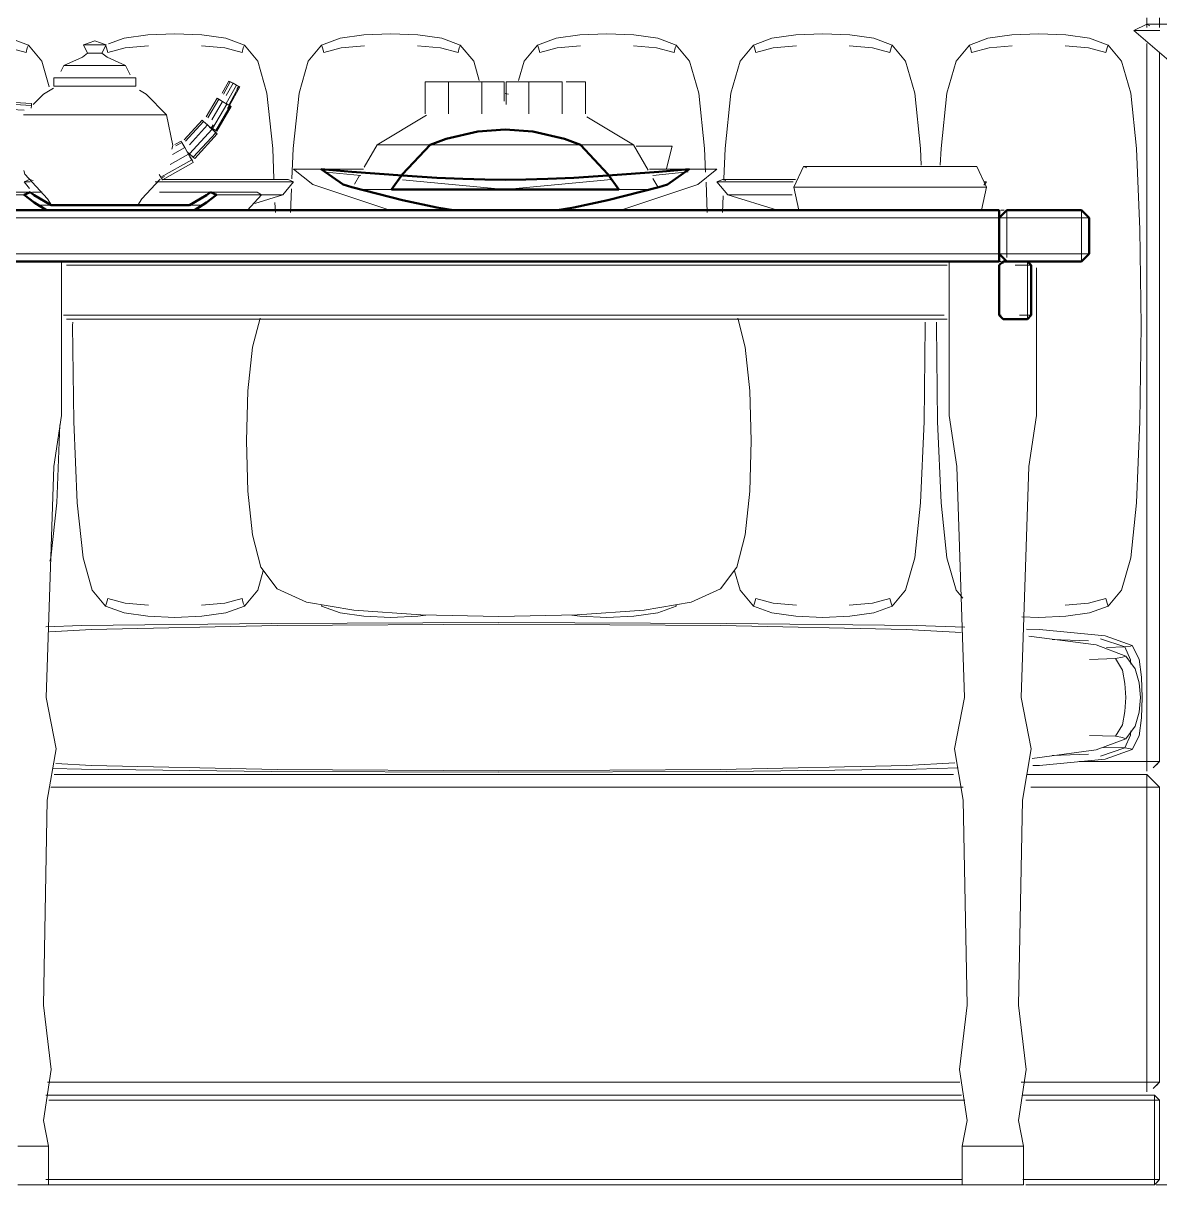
# Model space of a CAD drawing. Header units: metres. Extents: x 10 to 831, y 10 to 584.
# Drawn here: x 326.21 to 370.51, y 125 to 170.29 of the extents above; entities that cross this region are included whole.
import ezdxf

# ---------------------------------------------------------------- set-up
doc = ezdxf.new("R2010")
doc.units = ezdxf.units.M
doc.layers.add('CUT', color=7, linetype='Continuous', lineweight=50)
doc.layers.add('VIS', color=8, linetype='Continuous', lineweight=13)

msp = doc.modelspace()

# ---------------------------------------------------------------- linework, layer by layer
at = {"layer": 'CUT'}
for p, q in [((342.691, 165.779), (342.07, 165.55)), ((343.928, 166.065), (342.691, 165.779)), ((345, 166.15), (343.928, 166.065)), ((346.072, 166.065), (345, 166.15)), ((347.309, 165.779), (346.072, 166.065)), ((347.93, 165.55), (347.309, 165.779)), ((342.07, 165.55), (341, 164.4)), ((349, 164.4), (347.93, 165.55)), ((339.014, 164.498), (337.829, 164.6)), ((337.829, 164.6), (338.675, 164)), ((341, 164.349), (339.014, 164.498)), ((341, 164.4), (340.571, 163.8)), ((350.987, 164.498), (349, 164.349)), ((349.429, 163.8), (349, 164.4)), ((352.172, 164.6), (350.987, 164.498)), ((351.325, 164), (352.172, 164.6)), ((338.675, 164), (339.014, 163.9)), ((342.327, 164.267), (341, 164.349)), ((343.343, 164.22), (342.327, 164.267)), ((344.204, 164.195), (343.343, 164.22)), ((345, 164.188), (344.204, 164.195)), ((345.796, 164.195), (345, 164.188)), ((346.657, 164.22), (345.796, 164.195)), ((347.673, 164.267), (346.657, 164.22)), ((349, 164.349), (347.673, 164.267)), ((350.986, 163.9), (351.325, 164)), ((326.484, 163.7), (326.252, 163.6)), ((326.252, 163.6), (326.644, 163.297)), ((326.644, 163.585), (326.484, 163.7)), ((327.306, 163.2), (326.644, 163.585)), ((333.356, 163.585), (332.694, 163.2)), ((333.516, 163.7), (333.356, 163.585)), ((333.357, 163.297), (333.749, 163.6)), ((333.749, 163.6), (333.516, 163.7)), ((339.014, 163.9), (341, 163.386)), ((340.571, 163.8), (341, 163.8)), ((341, 163.8), (342.691, 163.8)), ((342.691, 163.8), (343.928, 163.8)), ((343.928, 163.8), (345, 163.8)), ((345, 163.8), (346.072, 163.8)), ((346.072, 163.8), (347.309, 163.8)), ((347.309, 163.8), (349, 163.8)), ((349, 163.386), (350.986, 163.9)), ((349, 163.8), (349.429, 163.8)), ((326.644, 163.297), (327.115, 163)), ((327.691, 163.2), (327.306, 163.2)), ((328.544, 163.2), (327.691, 163.2)), ((329.295, 163.2), (328.544, 163.2)), ((330, 163.2), (329.295, 163.2)), ((330.705, 163.2), (330, 163.2)), ((331.456, 163.2), (330.705, 163.2)), ((332.309, 163.2), (331.456, 163.2)), ((332.694, 163.2), (332.309, 163.2)), ((332.885, 163), (333.357, 163.297)), ((341, 163.386), (342.327, 163.103)), ((342.327, 163.103), (342.983, 163)), ((347.017, 163), (347.673, 163.103)), ((347.673, 163.103), (349, 163.386)), ((325.75, 163), (364.25, 163)), ((327.115, 163), (327.691, 163)), ((327.691, 163), (328.544, 163)), ((328.544, 163), (329.295, 163)), ((329.295, 163), (330, 163)), ((330, 163), (330.705, 163)), ((330.705, 163), (331.456, 163)), ((331.456, 163), (332.309, 163)), ((332.309, 163), (332.885, 163)), ((342.983, 163), (343.343, 163)), ((343.343, 163), (344.204, 163)), ((344.204, 163), (345, 163)), ((345, 163), (345.796, 163)), ((345.796, 163), (346.657, 163)), ((346.657, 163), (347.017, 163)), ((364.55, 163), (364.25, 162.7)), ((364.25, 163), (364.25, 161)), ((364.25, 162.7), (364.25, 161.3)), ((367.45, 163), (364.55, 163)), ((367.75, 162.7), (367.45, 163)), ((367.75, 161.3), (367.75, 162.7)), ((364.25, 161.3), (364.55, 161)), ((367.45, 161), (367.75, 161.3)), ((364.25, 161), (325.75, 161)), ((364.4, 161), (364.25, 160.85)), ((364.25, 160.85), (364.25, 158.9)), ((365.35, 161), (364.4, 161)), ((364.55, 161), (367.45, 161)), ((365.5, 160.85), (365.35, 161)), ((365.5, 158.9), (365.5, 160.85)), ((364.25, 158.9), (364.4, 158.75)), ((364.4, 158.75), (365.35, 158.75)), ((365.35, 158.75), (365.5, 158.9))]:
    msp.add_line(p, q, dxfattribs=at)
at = {"layer": 'VIS'}
for p, q in [((370, 170.5), (370, 170.125)), ((370.5, 170.5), (370.5, 170.125)), ((370.5, 170.25), (370.5, 170.5)), ((330.143, 169.702), (331.075, 169.834)), ((332.125, 169.879), (331.075, 169.834)), ((333.175, 169.834), (332.125, 169.879)), ((334.107, 169.702), (333.175, 169.834)), ((338.56, 169.702), (339.492, 169.834)), ((340.542, 169.879), (339.492, 169.834)), ((341.591, 169.834), (340.542, 169.879)), ((342.524, 169.702), (341.591, 169.834)), ((346.976, 169.702), (347.909, 169.834)), ((348.958, 169.879), (347.909, 169.834)), ((350.008, 169.834), (348.958, 169.879)), ((350.94, 169.702), (350.008, 169.834)), ((355.393, 169.702), (356.325, 169.834)), ((357.375, 169.879), (356.325, 169.834)), ((358.425, 169.834), (357.375, 169.879)), ((359.357, 169.702), (358.425, 169.834)), ((363.81, 169.702), (364.742, 169.834)), ((365.792, 169.879), (364.742, 169.834)), ((366.841, 169.834), (365.792, 169.879)), ((367.774, 169.702), (366.841, 169.834)), ((369.5, 170), (370, 170.25)), ((373, 167), (369.5, 170)), ((369.5, 170), (369.515, 170)), ((369.615, 170), (369.5, 170)), ((369.957, 170), (369.615, 170)), ((370.511, 170), (369.957, 170)), ((370, 170.25), (370.013, 170.25)), ((370.106, 170.25), (370, 170.25)), ((370, 170.25), (370.115, 170.192)), ((370.419, 170.25), (370.106, 170.25)), ((370.927, 170.25), (370.419, 170.25)), ((325.69, 169.702), (326.413, 169.435)), ((326.372, 169.326), (326.403, 169.407)), ((326.403, 169.407), (326.413, 169.435)), ((326.413, 169.435), (326.408, 169.422)), ((326.935, 168.81), (326.413, 169.435)), ((328.56, 169.44), (329, 169.6)), ((328.72, 169.12), (328.56, 169.44)), ((328.56, 169.44), (328.571, 169.44)), ((328.582, 169.44), (328.56, 169.44)), ((328.644, 169.44), (328.582, 169.44)), ((328.741, 169.44), (328.644, 169.44)), ((328.864, 169.44), (328.741, 169.44)), ((329, 169.44), (328.864, 169.44)), ((329, 169.6), (329.44, 169.44)), ((329.136, 169.44), (329, 169.44)), ((329.259, 169.44), (329.136, 169.44)), ((329.356, 169.44), (329.259, 169.44)), ((329.44, 169.44), (329.28, 169.12)), ((329.419, 169.44), (329.356, 169.44)), ((329.44, 169.44), (329.419, 169.44)), ((329.461, 169.326), (329.431, 169.407)), ((330.143, 169.702), (329.541, 169.48)), ((330.187, 169.326), (331.093, 169.407)), ((334.064, 169.326), (333.157, 169.407)), ((334.107, 169.702), (334.83, 169.435)), ((334.789, 169.326), (334.819, 169.407)), ((334.819, 169.407), (334.83, 169.435)), ((334.83, 169.435), (334.825, 169.422)), ((335.351, 168.81), (334.83, 169.435)), ((337.316, 168.81), (337.837, 169.435)), ((338.56, 169.702), (337.837, 169.435)), ((337.837, 169.435), (337.847, 169.407)), ((337.878, 169.326), (337.847, 169.407)), ((338.603, 169.326), (339.51, 169.407)), ((342.48, 169.326), (341.574, 169.407)), ((342.524, 169.702), (343.246, 169.435)), ((343.206, 169.326), (343.236, 169.407)), ((343.236, 169.407), (343.246, 169.435)), ((343.246, 169.435), (343.241, 169.422)), ((343.768, 168.81), (343.246, 169.435)), ((345.732, 168.81), (346.254, 169.435)), ((346.976, 169.702), (346.254, 169.435)), ((346.254, 169.435), (346.264, 169.407)), ((346.295, 169.326), (346.264, 169.407)), ((347.02, 169.326), (347.926, 169.407)), ((350.897, 169.326), (349.99, 169.407)), ((350.94, 169.702), (351.663, 169.435)), ((351.622, 169.326), (351.653, 169.407)), ((351.653, 169.407), (351.663, 169.435)), ((351.663, 169.435), (351.658, 169.422)), ((352.185, 168.81), (351.663, 169.435)), ((354.149, 168.81), (354.671, 169.435)), ((355.393, 169.702), (354.671, 169.435)), ((354.671, 169.435), (354.681, 169.407)), ((354.711, 169.326), (354.681, 169.407)), ((355.437, 169.326), (356.343, 169.407)), ((359.314, 169.326), (358.407, 169.407)), ((359.357, 169.702), (360.08, 169.435)), ((360.039, 169.326), (360.069, 169.407)), ((360.069, 169.407), (360.08, 169.435)), ((360.08, 169.435), (360.075, 169.422)), ((360.601, 168.81), (360.08, 169.435)), ((362.566, 168.81), (363.087, 169.435)), ((363.81, 169.702), (363.087, 169.435)), ((363.087, 169.435), (363.097, 169.407)), ((363.128, 169.326), (363.097, 169.407)), ((363.853, 169.326), (364.76, 169.407)), ((367.73, 169.326), (366.824, 169.407)), ((367.774, 169.702), (368.496, 169.435)), ((368.456, 169.326), (368.486, 169.407)), ((368.486, 169.407), (368.496, 169.435)), ((368.496, 169.435), (368.491, 169.422)), ((369.018, 168.81), (368.496, 169.435)), ((370, 169.5), (370, 141.5)), ((325.647, 169.326), (326.326, 169.143)), ((326.372, 169.326), (326.326, 169.143)), ((327.8, 168.64), (328.52, 168.96)), ((328.52, 168.96), (328.72, 169.12)), ((328.72, 169.12), (328.727, 169.12)), ((328.734, 169.12), (328.72, 169.12)), ((328.774, 169.12), (328.734, 169.12)), ((328.836, 169.12), (328.774, 169.12)), ((328.914, 169.12), (328.836, 169.12)), ((329, 169.12), (328.914, 169.12)), ((329.087, 169.12), (329, 169.12)), ((329.165, 169.12), (329.087, 169.12)), ((329.227, 169.12), (329.165, 169.12)), ((329.266, 169.12), (329.227, 169.12)), ((329.28, 169.12), (329.266, 169.12)), ((329.28, 169.12), (329.48, 168.96)), ((329.461, 169.326), (329.508, 169.143)), ((329.48, 168.96), (330.2, 168.64)), ((330.187, 169.326), (329.508, 169.143)), ((334.064, 169.326), (334.742, 169.143)), ((334.789, 169.326), (334.742, 169.143)), ((337.878, 169.326), (337.925, 169.143)), ((338.603, 169.326), (337.925, 169.143)), ((342.48, 169.326), (343.159, 169.143)), ((343.206, 169.326), (343.159, 169.143)), ((346.295, 169.326), (346.341, 169.143)), ((347.02, 169.326), (346.341, 169.143)), ((350.897, 169.326), (351.576, 169.143)), ((351.622, 169.326), (351.576, 169.143)), ((354.711, 169.326), (354.758, 169.143)), ((355.437, 169.326), (354.758, 169.143)), ((359.314, 169.326), (359.992, 169.143)), ((360.039, 169.326), (359.992, 169.143)), ((363.128, 169.326), (363.175, 169.143)), ((363.853, 169.326), (363.175, 169.143)), ((367.73, 169.326), (368.409, 169.143)), ((368.456, 169.326), (368.409, 169.143)), ((370.5, 141.5), (370.5, 169.125)), ((370.5, 169), (370.5, 141.5)), ((327.219, 167.808), (326.935, 168.81)), ((327.68, 168.4), (327.8, 168.64)), ((327.8, 168.64), (327.829, 168.64)), ((327.859, 168.64), (327.8, 168.64)), ((328.029, 168.64), (327.859, 168.64)), ((328.295, 168.64), (328.029, 168.64)), ((328.629, 168.64), (328.295, 168.64)), ((329, 168.64), (328.629, 168.64)), ((329.371, 168.64), (329, 168.64)), ((329.705, 168.64), (329.371, 168.64)), ((329.971, 168.64), (329.705, 168.64)), ((330.141, 168.64), (329.971, 168.64)), ((330.2, 168.64), (330.141, 168.64)), ((330.2, 168.64), (330.38, 168.28)), ((335.707, 167.557), (335.351, 168.81)), ((336.96, 167.557), (337.316, 168.81)), ((343.981, 168.058), (343.768, 168.81)), ((345.519, 168.058), (345.732, 168.81)), ((352.54, 167.557), (352.185, 168.81)), ((353.793, 167.557), (354.149, 168.81)), ((360.957, 167.557), (360.601, 168.81)), ((362.21, 167.557), (362.566, 168.81)), ((369.374, 167.557), (369.018, 168.81)), ((327.4, 167.84), (327.4, 168.16)), ((327.4, 168.16), (327.42, 168.16)), ((327.44, 168.16), (327.4, 168.16)), ((327.559, 168.16), (327.44, 168.16)), ((327.749, 168.16), (327.559, 168.16)), ((328.002, 168.16), (327.749, 168.16)), ((328.306, 168.16), (328.002, 168.16)), ((328.644, 168.16), (328.306, 168.16)), ((329, 168.16), (328.644, 168.16)), ((329.356, 168.16), (329, 168.16)), ((329.694, 168.16), (329.356, 168.16)), ((329.998, 168.16), (329.694, 168.16)), ((330.251, 168.16), (329.998, 168.16)), ((330.442, 168.16), (330.251, 168.16)), ((330.56, 168.16), (330.442, 168.16)), ((330.6, 168.16), (330.56, 168.16)), ((330.6, 168.16), (330.6, 167.84)), ((333.964, 167.556), (334.231, 168.036)), ((334.26, 168.02), (334.231, 168.036)), ((334.231, 168.036), (334.282, 168.008)), ((327, 167.52), (327.39, 167.76)), ((327.4, 167.84), (327.44, 167.84)), ((327.44, 167.84), (327.559, 167.84)), ((327.559, 167.84), (327.749, 167.84)), ((327.749, 167.84), (328.002, 167.84)), ((328.002, 167.84), (328.306, 167.84)), ((328.306, 167.84), (328.644, 167.84)), ((328.644, 167.84), (329, 167.84)), ((329, 167.84), (329.356, 167.84)), ((329.356, 167.84), (329.694, 167.84)), ((329.694, 167.84), (329.998, 167.84)), ((329.998, 167.84), (330.251, 167.84)), ((330.251, 167.84), (330.442, 167.84)), ((330.442, 167.84), (330.56, 167.84)), ((330.56, 167.84), (330.6, 167.84)), ((330.6, 167.84), (330.58, 167.84)), ((330.74, 167.68), (331, 167.52)), ((334.015, 167.528), (334.282, 168.008)), ((334.123, 167.154), (334.523, 167.874)), ((334.127, 167.466), (334.393, 167.946)), ((334.22, 167.1), (334.62, 167.82)), ((334.249, 167.084), (334.649, 167.804)), ((334.598, 167.832), (334.26, 168.02)), ((334.282, 168.008), (334.393, 167.946)), ((334.523, 167.874), (334.282, 168.008)), ((334.282, 168.008), (334.649, 167.804)), ((334.393, 167.946), (334.523, 167.874)), ((334.523, 167.874), (334.62, 167.82)), ((334.598, 167.832), (334.531, 167.712)), ((334.598, 167.832), (334.542, 167.863)), ((334.649, 167.804), (334.598, 167.832)), ((334.62, 167.82), (334.649, 167.804)), ((341.875, 168), (342.896, 168)), ((341.875, 166.75), (341.875, 168)), ((342.788, 168), (344.087, 168)), ((342.788, 166.75), (342.788, 168)), ((344.087, 168), (344.962, 168)), ((344.087, 166.75), (344.087, 168)), ((344.962, 168), (344.832, 168)), ((344.962, 168), (344.889, 168)), ((344.962, 168), (344.962, 167.625)), ((344.962, 167.25), (344.962, 168)), ((345.038, 168), (345.913, 168)), ((345.038, 168), (345.038, 167.125)), ((345.913, 168), (347.212, 168)), ((345.913, 166.75), (345.913, 168)), ((347.212, 168), (347.15, 168)), ((347.212, 166.75), (347.212, 168)), ((347.375, 168), (348.125, 168)), ((348.125, 168), (348, 168)), ((348.125, 168), (348.125, 168)), ((348.125, 166.75), (348.125, 168)), ((348.125, 166.75), (348.125, 168)), ((326.532, 167.078), (325.172, 167.157)), ((326.537, 167.16), (325.177, 167.239)), ((326.537, 167.16), (326.532, 167.078)), ((326.6, 167.12), (327, 167.52)), ((331, 167.52), (331.8, 166.72)), ((333.345, 166.641), (333.765, 167.361)), ((333.411, 166.602), (333.831, 167.322)), ((333.557, 166.517), (333.977, 167.237)), ((333.587, 166.178), (334.147, 167.137)), ((333.765, 167.361), (333.831, 167.322)), ((333.765, 167.361), (333.86, 167.305)), ((333.831, 167.322), (333.977, 167.237)), ((333.977, 167.237), (334.147, 167.137)), ((334.103, 167.163), (334.018, 167.213)), ((334.123, 167.154), (334.058, 167.19)), ((334.249, 167.078), (334.103, 167.163)), ((334.22, 167.1), (334.123, 167.154)), ((334.147, 167.137), (334.277, 167.062)), ((334.277, 167.062), (334.158, 167.131)), ((335.935, 165.41), (335.707, 167.557)), ((336.732, 165.41), (336.96, 167.557)), ((345, 167.55), (345.125, 167.525)), ((352.768, 165.41), (352.54, 167.557)), ((353.565, 165.41), (353.793, 167.557)), ((361.185, 165.41), (360.957, 167.557)), ((361.982, 165.41), (362.21, 167.557)), ((369.601, 165.41), (369.374, 167.557)), ((326.248, 166.896), (325.16, 166.96)), ((326.27, 166.72), (326.218, 166.72)), ((326.477, 166.72), (326.27, 166.72)), ((326.811, 166.72), (326.477, 166.72)), ((326.532, 167.078), (326.526, 166.978)), ((327.254, 166.72), (326.811, 166.72)), ((327.785, 166.72), (327.254, 166.72)), ((328.377, 166.72), (327.785, 166.72)), ((329, 166.72), (328.377, 166.72)), ((329.623, 166.72), (329, 166.72)), ((330.215, 166.72), (329.623, 166.72)), ((330.746, 166.72), (330.215, 166.72)), ((331.189, 166.72), (330.746, 166.72)), ((331.523, 166.72), (331.189, 166.72)), ((331.73, 166.72), (331.523, 166.72)), ((331.8, 166.72), (331.73, 166.72)), ((331.8, 166.72), (332.04, 165.52)), ((333.717, 166.102), (334.277, 167.062)), ((333.756, 166.079), (334.316, 167.04)), ((334.249, 167.078), (334.179, 166.958)), ((334.249, 167.084), (334.22, 167.1)), ((334.316, 167.04), (334.249, 167.078)), ((334.277, 167.062), (334.316, 167.04)), ((340, 165.55), (341.932, 166.709)), ((332.481, 165.743), (333.185, 166.511)), ((332.539, 165.69), (333.243, 166.458)), ((332.687, 165.553), (333.391, 166.322)), ((333.185, 166.511), (333.243, 166.458)), ((333.243, 166.458), (333.391, 166.322)), ((333.391, 166.322), (333.353, 166.356)), ((333.391, 166.322), (333.573, 166.154)), ((333.569, 166.159), (333.405, 166.309)), ((333.569, 166.159), (333.478, 166.242)), ((333.587, 166.178), (333.502, 166.227)), ((333.689, 166.118), (333.531, 166.21)), ((333.543, 166.203), (333.613, 166.323)), ((348.182, 166.641), (350, 165.55)), ((332.693, 165.195), (333.573, 166.154)), ((332.84, 165.06), (333.72, 166.02)), ((332.895, 165.01), (333.775, 165.97)), ((333.543, 166.203), (333.689, 166.118)), ((333.553, 166.197), (333.689, 166.118)), ((333.717, 166.023), (333.569, 166.159)), ((333.573, 166.154), (333.72, 166.02)), ((333.775, 165.97), (333.573, 166.154)), ((333.717, 166.102), (333.587, 166.178)), ((333.717, 166.023), (333.629, 165.927)), ((333.689, 166.118), (333.756, 166.079)), ((333.756, 166.079), (333.717, 166.102)), ((333.775, 165.97), (333.717, 166.023)), ((333.72, 166.02), (333.775, 165.97)), ((342.07, 165.55), (342.691, 165.779)), ((343.928, 166.065), (342.691, 165.779)), ((345, 166.15), (343.928, 166.065)), ((346.072, 166.065), (345, 166.15)), ((347.309, 165.779), (346.072, 166.065)), ((347.93, 165.55), (347.309, 165.779)), ((332.04, 165.52), (332, 165.38)), ((332.028, 165.172), (332.508, 165.444)), ((332.124, 165.56), (332.364, 165.696)), ((332.157, 165.502), (332.397, 165.638)), ((332.364, 165.696), (332.397, 165.638)), ((332.364, 165.696), (332.4, 165.633)), ((332.397, 165.638), (332.508, 165.444)), ((332.508, 165.444), (332.653, 165.186)), ((332.617, 165.25), (332.508, 165.444)), ((335.935, 165.41), (335.985, 164.223)), ((336.732, 165.41), (336.682, 164.223)), ((339.5, 164.675), (340, 165.55)), ((340, 165.55), (340.017, 165.55)), ((340.17, 165.55), (340, 165.55)), ((340.67, 165.55), (340.17, 165.55)), ((341.465, 165.55), (340.67, 165.55)), ((342.07, 165.55), (341, 164.4)), ((342.07, 165.55), (341.465, 165.55)), ((342.086, 165.55), (342.5, 165.55)), ((342.5, 165.55), (343.706, 165.55)), ((343.706, 165.55), (345, 165.55)), ((345, 165.55), (346.294, 165.55)), ((346.294, 165.55), (347.5, 165.55)), ((347.5, 165.55), (348.018, 165.55)), ((348.536, 165.55), (347.93, 165.55)), ((349, 164.4), (347.93, 165.55)), ((349.33, 165.55), (348.536, 165.55)), ((349.83, 165.55), (349.33, 165.55)), ((350, 165.55), (349.83, 165.55)), ((350, 165.55), (350.563, 164.565)), ((350.25, 165.5), (350.099, 165.5)), ((350.768, 165.5), (350.25, 165.5)), ((351.165, 165.5), (350.768, 165.5)), ((351.415, 165.5), (351.165, 165.5)), ((351.5, 165.5), (351.281, 164.625)), ((351.5, 165.5), (351.415, 165.5)), ((352.768, 165.41), (352.807, 164.487)), ((353.565, 165.41), (353.516, 164.223)), ((361.185, 165.41), (361.212, 164.75)), ((361.982, 165.41), (361.954, 164.75)), ((369.601, 165.41), (369.734, 162.245)), ((331.579, 164.285), (332.779, 164.965)), ((331.636, 164.184), (332.836, 164.864)), ((331.933, 164.778), (332.653, 165.186)), ((332.693, 165.195), (332.602, 165.278)), ((332.653, 165.186), (332.779, 164.965)), ((332.803, 164.922), (332.655, 165.183)), ((332.84, 165.06), (332.693, 165.195)), ((332.779, 164.965), (332.711, 165.084)), ((332.803, 164.922), (332.748, 165.019)), ((332.779, 164.965), (332.836, 164.864)), ((332.836, 164.864), (332.781, 164.96)), ((332.895, 165.01), (332.799, 165.097)), ((332.836, 164.864), (332.803, 164.922)), ((332.895, 165.01), (332.84, 165.06)), ((326.28, 164.4), (326.24, 164.54)), ((327.16, 163.44), (326.28, 164.4)), ((337.5, 164), (336.75, 164.6)), ((336.75, 164.6), (336.763, 164.6)), ((336.909, 164.6), (336.75, 164.6)), ((336.75, 164.6), (336.875, 164.588)), ((337.378, 164.6), (336.909, 164.6)), ((337.829, 164.6), (337.378, 164.6)), ((337.829, 164.6), (339.014, 164.498)), ((338.675, 164), (337.829, 164.6)), ((337.886, 164.6), (338.14, 164.6)), ((338, 164.479), (339.375, 164.346)), ((338.14, 164.6), (339.166, 164.6)), ((341, 164.349), (339.014, 164.498)), ((339.166, 164.6), (339.479, 164.6)), ((340.571, 163.8), (341, 164.4)), ((350.987, 164.498), (349, 164.349)), ((349.429, 163.8), (349, 164.4)), ((350.625, 164.6), (350.834, 164.6)), ((350.75, 164.358), (352.125, 164.491)), ((350.834, 164.6), (351.86, 164.6)), ((352.172, 164.6), (350.987, 164.498)), ((351.325, 164), (352.172, 164.6)), ((351.86, 164.6), (352.177, 164.6)), ((352.622, 164.6), (352.172, 164.6)), ((353.25, 164.6), (352.5, 164)), ((353.092, 164.6), (352.622, 164.6)), ((353.25, 164.6), (353.092, 164.6)), ((356.25, 163.9), (356.625, 164.7)), ((356.625, 164.7), (356.641, 164.7)), ((356.69, 164.7), (356.625, 164.7)), ((356.625, 164.7), (356.756, 164.65)), ((356.882, 164.7), (356.69, 164.7)), ((357.194, 164.7), (356.882, 164.7)), ((357.614, 164.7), (357.194, 164.7)), ((358.125, 164.7), (357.614, 164.7)), ((358.709, 164.7), (358.125, 164.7)), ((359.342, 164.7), (358.709, 164.7)), ((360, 164.7), (359.342, 164.7)), ((360.659, 164.7), (360, 164.7)), ((361.292, 164.7), (360.659, 164.7)), ((361.875, 164.7), (361.292, 164.7)), ((362.387, 164.7), (361.875, 164.7)), ((362.806, 164.7), (362.387, 164.7)), ((363.118, 164.7), (362.806, 164.7)), ((363.31, 164.7), (363.118, 164.7)), ((363.375, 164.7), (363.31, 164.7)), ((363.375, 164.7), (363.75, 163.9)), ((326.25, 164.1), (326.46, 164.2)), ((326.46, 163.85), (326.25, 164.1)), ((326.25, 164.1), (326.267, 164.1)), ((326.382, 164.1), (326.25, 164.1)), ((326.479, 164.1), (326.382, 164.1)), ((326.46, 164.2), (326.476, 164.2)), ((326.46, 164.2), (326.595, 164.162)), ((331.544, 164.208), (330.84, 163.44)), ((331.5, 164.1), (331.354, 164.1)), ((332.668, 164.1), (331.5, 164.1)), ((331.579, 164.285), (331.516, 164.395)), ((331.636, 164.184), (331.579, 164.285)), ((331.603, 164.242), (331.723, 164.31)), ((331.603, 164.242), (331.636, 164.184)), ((332.622, 164.2), (331.64, 164.2)), ((333.687, 164.2), (332.622, 164.2)), ((333.778, 164.1), (332.668, 164.1)), ((334.642, 164.2), (333.687, 164.2)), ((334.773, 164.1), (333.778, 164.1)), ((335.441, 164.2), (334.642, 164.2)), ((335.605, 164.1), (334.773, 164.1)), ((336.041, 164.2), (335.441, 164.2)), ((336.23, 164.1), (335.605, 164.1)), ((336.414, 164.2), (336.041, 164.2)), ((336.618, 164.1), (336.23, 164.1)), ((336.75, 164.1), (336.33, 163.6)), ((336.54, 164.2), (336.414, 164.2)), ((336.54, 164.2), (336.75, 164.1)), ((336.75, 164.1), (336.618, 164.1)), ((340.5, 163), (337.5, 164)), ((339.014, 163.9), (338.675, 164)), ((339.125, 164.019), (339.313, 164.347)), ((342.327, 164.267), (341, 164.349)), ((341, 164.188), (345, 163.8)), ((343.343, 164.22), (342.327, 164.267)), ((344.204, 164.195), (343.343, 164.22)), ((345, 164.188), (344.204, 164.195)), ((345, 163.8), (349.125, 164.2)), ((345.796, 164.195), (345, 164.188)), ((346.657, 164.22), (345.796, 164.195)), ((347.673, 164.267), (346.657, 164.22)), ((349, 164.349), (347.673, 164.267)), ((352.5, 164), (349.5, 163)), ((350.75, 164.238), (350.938, 163.91)), ((351.325, 164), (350.986, 163.9)), ((352.823, 164.091), (352.873, 162.904)), ((353.25, 164.1), (353.46, 164.2)), ((353.67, 163.6), (353.25, 164.1)), ((353.25, 164.1), (353.267, 164.1)), ((353.382, 164.1), (353.25, 164.1)), ((353.77, 164.1), (353.382, 164.1)), ((353.46, 164.2), (353.476, 164.2)), ((353.586, 164.2), (353.46, 164.2)), ((353.46, 164.2), (353.595, 164.162)), ((353.959, 164.2), (353.586, 164.2)), ((354.395, 164.1), (353.77, 164.1)), ((354.56, 164.2), (353.959, 164.2)), ((355.227, 164.1), (354.395, 164.1)), ((355.358, 164.2), (354.56, 164.2)), ((356.222, 164.1), (355.227, 164.1)), ((356.313, 164.2), (355.358, 164.2)), ((363.75, 164.1), (363.645, 163.975)), ((363.75, 164.1), (363.668, 164.1)), ((326.252, 163.6), (325.787, 163.6)), ((326.484, 163.7), (325.913, 163.7)), ((326.252, 163.6), (326.484, 163.7)), ((326.644, 163.297), (326.252, 163.6)), ((326.484, 163.7), (326.644, 163.585)), ((326.571, 163.7), (326.952, 163.7)), ((327.306, 163.2), (326.644, 163.585)), ((331.525, 163.7), (331.825, 163.7)), ((331.825, 163.7), (332.668, 163.7)), ((332.668, 163.7), (333.429, 163.7)), ((333.356, 163.585), (332.694, 163.2)), ((333.516, 163.7), (333.356, 163.585)), ((333.749, 163.6), (333.357, 163.297)), ((333.429, 163.7), (333.539, 163.7)), ((334.087, 163.7), (333.516, 163.7)), ((333.749, 163.6), (333.516, 163.7)), ((334.213, 163.6), (333.749, 163.6)), ((334.62, 163.7), (334.087, 163.7)), ((334.763, 163.6), (334.213, 163.6)), ((335.013, 163.7), (334.62, 163.7)), ((335.168, 163.6), (334.763, 163.6)), ((335.5, 163.6), (334.95, 163)), ((335.254, 163.7), (335.013, 163.7)), ((335.417, 163.6), (335.168, 163.6)), ((336.33, 163.6), (335.237, 163.262)), ((335.335, 163.7), (335.254, 163.7)), ((335.335, 163.7), (335.5, 163.6)), ((335.5, 163.6), (335.417, 163.6)), ((335.852, 163.6), (335.492, 163.6)), ((336.209, 163.6), (335.852, 163.6)), ((336.33, 163.6), (336.209, 163.6)), ((336.666, 163.827), (336.627, 162.904)), ((341, 163.386), (339.014, 163.9)), ((339.404, 163.8), (339.804, 163.8)), ((339.804, 163.8), (340.571, 163.8)), ((340.757, 163.8), (340.519, 163.8)), ((341, 163.8), (340.571, 163.8)), ((342, 163.8), (340.757, 163.8)), ((342.691, 163.8), (341, 163.8)), ((343.447, 163.8), (342, 163.8)), ((343.928, 163.8), (342.691, 163.8)), ((344.741, 163.8), (343.447, 163.8)), ((345, 163.8), (343.928, 163.8)), ((346.072, 163.8), (345, 163.8)), ((346.553, 163.8), (345.13, 163.8)), ((347.309, 163.8), (346.072, 163.8)), ((348, 163.8), (346.553, 163.8)), ((349, 163.8), (347.309, 163.8)), ((349.243, 163.8), (348, 163.8)), ((350.986, 163.9), (349, 163.386)), ((349.429, 163.8), (349, 163.8)), ((349.402, 163.8), (349.243, 163.8)), ((349.429, 163.8), (350.196, 163.8)), ((350.196, 163.8), (350.646, 163.8)), ((353.488, 163.564), (353.46, 162.904)), ((355.613, 163), (353.67, 163.6)), ((353.67, 163.6), (353.685, 163.6)), ((353.791, 163.6), (353.67, 163.6)), ((354.148, 163.6), (353.791, 163.6)), ((354.724, 163.6), (354.148, 163.6)), ((355.489, 163.6), (354.724, 163.6)), ((356.175, 163.6), (355.489, 163.6)), ((356.438, 163), (356.25, 163.9)), ((356.25, 163.9), (356.268, 163.9)), ((356.322, 163.9), (356.25, 163.9)), ((356.536, 163.9), (356.322, 163.9)), ((356.882, 163.9), (356.536, 163.9)), ((357.348, 163.9), (356.882, 163.9)), ((357.917, 163.9), (357.348, 163.9)), ((358.565, 163.9), (357.917, 163.9)), ((359.269, 163.9), (358.565, 163.9)), ((360, 163.9), (359.269, 163.9)), ((360.732, 163.9), (360, 163.9)), ((361.435, 163.9), (360.732, 163.9)), ((362.083, 163.9), (361.435, 163.9)), ((362.652, 163.9), (362.083, 163.9)), ((363.118, 163.9), (362.652, 163.9)), ((363.465, 163.9), (363.118, 163.9)), ((363.678, 163.9), (363.465, 163.9)), ((363.75, 163.9), (363.563, 163)), ((363.75, 163.9), (363.678, 163.9)), ((327.115, 163), (326.644, 163.297)), ((326.889, 163.2), (326.79, 163.2)), ((327.306, 163.2), (326.889, 163.2)), ((327.32, 163.2), (327.16, 163.44)), ((327.306, 163.2), (327.691, 163.2)), ((327.32, 163.2), (327.362, 163.2)), ((327.362, 163.2), (327.486, 163.2)), ((327.486, 163.2), (327.687, 163.2)), ((327.687, 163.2), (327.953, 163.2)), ((328.544, 163.2), (327.691, 163.2)), ((327.953, 163.2), (328.271, 163.2)), ((328.271, 163.2), (328.626, 163.2)), ((329.295, 163.2), (328.544, 163.2)), ((328.626, 163.2), (329, 163.2)), ((329, 163.2), (329.374, 163.2)), ((330, 163.2), (329.295, 163.2)), ((329.374, 163.2), (329.729, 163.2)), ((329.729, 163.2), (330.048, 163.2)), ((330.705, 163.2), (330, 163.2)), ((330.048, 163.2), (330.314, 163.2)), ((330.314, 163.2), (330.514, 163.2)), ((330.514, 163.2), (330.638, 163.2)), ((330.638, 163.2), (330.68, 163.2)), ((330.68, 163.2), (330.659, 163.2)), ((330.84, 163.44), (330.68, 163.2)), ((331.456, 163.2), (330.705, 163.2)), ((330.841, 163.2), (331.655, 163.2)), ((332.309, 163.2), (331.456, 163.2)), ((331.655, 163.2), (332.42, 163.2)), ((332.694, 163.2), (332.309, 163.2)), ((332.42, 163.2), (332.766, 163.2)), ((333.111, 163.2), (332.694, 163.2)), ((332.885, 163), (333.357, 163.297)), ((336.023, 163.299), (336.04, 162.904)), ((342.327, 163.103), (341, 163.386)), ((342.983, 163), (342.327, 163.103)), ((347.017, 163), (347.673, 163.103)), ((349, 163.386), (347.673, 163.103)), ((364.25, 163), (325.75, 163)), ((325.811, 162.7), (364.315, 162.7)), ((326.208, 163), (326.818, 163)), ((326.818, 163), (327.115, 163)), ((327.691, 163), (327.115, 163)), ((327.525, 163), (327.172, 163)), ((328.307, 163), (327.525, 163)), ((328.544, 163), (327.691, 163)), ((329.141, 163), (328.307, 163)), ((329.295, 163), (328.544, 163)), ((330, 163), (329.141, 163)), ((330, 163), (329.295, 163)), ((330.86, 163), (330, 163)), ((330.705, 163), (330, 163)), ((331.456, 163), (330.705, 163)), ((331.693, 163), (330.86, 163)), ((332.309, 163), (331.456, 163)), ((332.475, 163), (331.693, 163)), ((332.885, 163), (332.309, 163)), ((332.711, 163), (332.475, 163)), ((332.885, 163), (333.182, 163)), ((333.182, 163), (333.792, 163)), ((333.792, 163), (334.287, 163)), ((334.287, 163), (334.652, 163)), ((334.652, 163), (334.875, 163)), ((340.5, 163), (334.875, 163)), ((334.875, 163), (334.95, 163)), ((334.95, 163), (334.938, 163)), ((343.278, 163), (342.889, 163)), ((343.343, 163), (342.983, 163)), ((344.122, 163), (343.278, 163)), ((344.204, 163), (343.343, 163)), ((345, 163), (344.122, 163)), ((345, 163), (344.204, 163)), ((345.878, 163), (345, 163)), ((345.796, 163), (345, 163)), ((346.657, 163), (345.796, 163)), ((346.722, 163), (345.878, 163)), ((347.017, 163), (346.657, 163)), ((346.982, 163), (346.722, 163)), ((349.5, 163), (349.486, 163)), ((349.55, 163), (349.778, 163)), ((349.778, 163), (349.953, 163)), ((349.953, 163), (350.063, 163)), ((350.063, 163), (350.1, 163)), ((350.1, 163), (350.081, 163)), ((355.5, 163), (350.125, 163)), ((356.438, 163), (356.506, 163)), ((356.506, 163), (356.709, 163)), ((356.709, 163), (357.038, 163)), ((357.038, 163), (357.481, 163)), ((357.481, 163), (358.021, 163)), ((358.021, 163), (358.637, 163)), ((358.637, 163), (359.305, 163)), ((359.305, 163), (360, 163)), ((360, 163), (360.695, 163)), ((360.695, 163), (361.363, 163)), ((361.363, 163), (361.979, 163)), ((361.979, 163), (362.519, 163)), ((362.519, 163), (362.962, 163)), ((362.962, 163), (363.291, 163)), ((363.291, 163), (363.494, 163)), ((363.494, 163), (363.563, 163)), ((363.563, 163), (363.545, 163)), ((364.25, 163), (363.625, 163)), ((364.25, 163), (364.25, 163)), ((364.25, 162.714), (364.25, 163)), ((364.25, 162.7), (364.55, 163)), ((364.25, 162.7), (364.55, 163)), ((364.25, 161), (364.25, 163)), ((364.55, 162.7), (364.25, 162.7)), ((364.25, 161.3), (364.25, 162.7)), ((364.25, 162.7), (364.25, 162.7)), ((364.25, 161.3), (364.25, 162.7)), ((364.44, 163), (364.315, 163)), ((364.55, 163), (364.55, 162.7)), ((364.55, 163), (364.55, 163)), ((364.55, 163), (367.45, 163)), ((367.45, 163), (364.55, 163)), ((364.55, 162.7), (364.55, 161.3)), ((367.45, 162.7), (364.55, 162.7)), ((364.691, 162.7), (367.45, 162.7)), ((367.45, 163), (367.75, 162.7)), ((367.45, 162.7), (367.45, 163)), ((367.45, 163), (367.45, 163)), ((367.75, 162.7), (367.45, 163)), ((367.45, 162.7), (367.75, 162.7)), ((367.45, 162.7), (367.45, 161.3)), ((367.75, 162.7), (367.45, 162.7)), ((367.45, 161.3), (367.45, 162.7)), ((367.75, 162.7), (367.6, 162.85)), ((367.75, 162.7), (367.6, 162.7)), ((367.75, 162.7), (367.75, 162.7)), ((367.75, 162.7), (367.75, 161.3)), ((367.75, 161.3), (367.75, 162.7)), ((367.75, 162.7), (367.75, 161.3)), ((367.75, 162.7), (367.75, 162.7)), ((367.75, 161.3), (367.75, 162.7)), ((369.779, 158.5), (369.734, 162.245)), ((364.189, 161.3), (325.686, 161.3)), ((364.25, 161.286), (364.25, 161.428)), ((364.25, 161.3), (364.55, 161.3)), ((364.25, 161.3), (364.25, 161.3)), ((364.25, 161.3), (364.55, 161)), ((364.55, 161.3), (364.55, 161.15)), ((364.55, 161.3), (367.45, 161.3)), ((367.45, 161.3), (364.565, 161.3)), ((367.75, 161.3), (367.45, 161.3)), ((367.45, 161.3), (367.45, 161.15)), ((367.45, 161), (367.45, 161.3)), ((367.45, 161.3), (367.75, 161.3)), ((367.75, 161.3), (367.45, 161)), ((367.75, 161.3), (367.45, 161)), ((367.75, 161.3), (367.6, 161.15)), ((367.75, 161.3), (367.75, 161.3)), ((367.75, 161.3), (367.75, 161.3)), ((364.25, 161), (325.75, 161)), ((326.651, 161), (326, 161)), ((327.202, 161), (326.651, 161)), ((327.571, 161), (327.202, 161)), ((327.7, 161), (327.571, 161)), ((327.7, 161), (327.7, 155)), ((327.75, 161), (362.375, 161)), ((327.901, 160.85), (362.224, 160.85)), ((362.3, 155), (362.3, 161)), ((362.3, 161), (362.332, 161)), ((362.429, 161), (362.3, 161)), ((362.798, 161), (362.429, 161)), ((363.35, 161), (362.798, 161)), ((364, 161), (363.35, 161)), ((364.325, 161), (364, 161)), ((364.25, 160.85), (364.4, 161)), ((364.25, 161), (364.25, 161)), ((364.25, 160.85), (364.4, 161)), ((364.25, 158.9), (364.25, 160.85)), ((364.25, 160.85), (364.25, 160.85)), ((364.25, 158.9), (364.25, 160.85)), ((364.4, 161), (364.4, 160.925)), ((364.4, 161), (364.4, 161)), ((364.4, 161), (365.35, 161)), ((365.35, 161), (364.4, 161)), ((364.55, 161), (364.55, 161)), ((367.45, 161), (364.55, 161)), ((365.35, 160.85), (364.875, 160.85)), ((365.571, 161), (365.294, 161)), ((365.35, 161), (365.5, 160.85)), ((365.35, 160.85), (365.35, 161)), ((365.35, 161), (365.35, 161)), ((365.5, 160.85), (365.35, 161)), ((365.5, 160.85), (365.35, 160.85)), ((365.35, 158.9), (365.35, 160.85)), ((365.5, 160.85), (365.5, 158.9)), ((365.5, 160.85), (365.5, 160.85)), ((365.5, 158.9), (365.5, 160.85)), ((365.635, 161), (365.571, 161)), ((367.45, 161), (365.736, 161)), ((367.45, 161), (367.45, 161)), ((365.7, 160.75), (365.7, 155)), ((362.099, 158.9), (327.776, 158.9)), ((327.901, 158.75), (362.224, 158.75)), ((328.138, 158.5), (328.14, 158.633)), ((335.148, 157.657), (335.443, 158.788)), ((354.352, 157.657), (354.057, 158.788)), ((361.362, 158.5), (361.36, 158.633)), ((361.805, 158.5), (361.807, 158.633)), ((364.4, 158.75), (364.25, 158.9)), ((364.25, 158.9), (364.325, 158.9)), ((364.25, 158.9), (364.25, 158.9)), ((364.25, 158.9), (364.4, 158.75)), ((365.35, 158.75), (364.4, 158.75)), ((364.4, 158.75), (364.4, 158.75)), ((365.35, 158.75), (364.4, 158.75)), ((365.033, 158.9), (365.35, 158.9)), ((365.35, 158.75), (365.35, 158.9)), ((365.35, 158.9), (365.5, 158.9)), ((365.5, 158.9), (365.35, 158.75)), ((365.5, 158.9), (365.35, 158.75)), ((365.35, 158.75), (365.35, 158.75)), ((365.5, 158.9), (365.5, 158.9)), ((328.183, 154.755), (328.138, 158.5)), ((361.318, 154.755), (361.362, 158.5)), ((361.849, 154.755), (361.805, 158.5)), ((369.734, 154.755), (369.779, 158.5)), ((335.148, 157.657), (334.971, 155.954)), ((354.352, 157.657), (354.529, 155.954)), ((334.912, 154), (334.971, 155.954)), ((354.588, 154), (354.529, 155.954)), ((327.7, 155), (327.4, 153)), ((362.6, 153), (362.3, 155)), ((365.7, 155), (365.4, 153)), ((327.518, 151.59), (327.645, 154.624)), ((328.315, 151.59), (328.183, 154.755)), ((361.185, 151.59), (361.318, 154.755)), ((361.982, 151.59), (361.849, 154.755)), ((369.601, 151.59), (369.734, 154.755)), ((334.971, 152.046), (334.912, 154)), ((354.529, 152.046), (354.588, 154)), ((327.4, 153), (327.1, 144)), ((362.9, 144), (362.6, 153)), ((365.4, 153), (365.1, 144)), ((335.148, 150.343), (334.971, 152.046)), ((354.352, 150.343), (354.529, 152.046)), ((327.518, 151.59), (327.29, 149.444)), ((328.315, 151.59), (328.543, 149.444)), ((361.185, 151.59), (360.957, 149.444)), ((361.982, 151.59), (362.21, 149.444)), ((369.601, 151.59), (369.374, 149.444)), ((335.148, 150.343), (335.476, 149.086)), ((354.352, 150.343), (354.025, 149.086)), ((327.29, 149.444), (327.255, 149.318)), ((328.543, 149.444), (328.899, 148.19)), ((335.476, 149.086), (336.115, 148.239)), ((354.025, 149.086), (353.385, 148.239)), ((360.957, 149.444), (360.601, 148.19)), ((362.21, 149.444), (362.566, 148.19)), ((369.374, 149.444), (369.018, 148.19)), ((335.565, 148.942), (335.351, 148.19)), ((353.935, 148.942), (354.149, 148.19)), ((328.899, 148.19), (329.421, 147.565)), ((335.351, 148.19), (334.83, 147.565)), ((336.115, 148.239), (337.258, 147.71)), ((353.385, 148.239), (352.242, 147.71)), ((354.149, 148.19), (354.671, 147.565)), ((360.601, 148.19), (360.08, 147.565)), ((362.566, 148.19), (362.826, 147.877)), ((369.018, 148.19), (368.496, 147.565)), ((329.461, 147.674), (329.431, 147.593)), ((329.461, 147.674), (329.508, 147.857)), ((330.187, 147.674), (329.508, 147.857)), ((330.187, 147.674), (331.093, 147.593)), ((334.064, 147.674), (333.157, 147.593)), ((334.064, 147.674), (334.742, 147.857)), ((334.789, 147.674), (334.742, 147.857)), ((334.789, 147.674), (334.819, 147.593)), ((339.093, 147.398), (337.258, 147.71)), ((350.407, 147.398), (352.242, 147.71)), ((354.711, 147.674), (354.681, 147.593)), ((354.711, 147.674), (354.758, 147.857)), ((355.437, 147.674), (354.758, 147.857)), ((355.437, 147.674), (356.343, 147.593)), ((359.314, 147.674), (358.407, 147.593)), ((359.314, 147.674), (359.992, 147.857)), ((360.039, 147.674), (359.992, 147.857)), ((360.039, 147.674), (360.069, 147.593)), ((367.73, 147.674), (366.824, 147.593)), ((367.73, 147.674), (368.409, 147.857)), ((368.456, 147.674), (368.409, 147.857)), ((368.456, 147.674), (368.486, 147.593)), ((329.431, 147.593), (329.421, 147.565)), ((329.421, 147.565), (329.426, 147.578)), ((330.143, 147.298), (329.421, 147.565)), ((330.143, 147.298), (331.075, 147.166)), ((334.107, 147.298), (333.175, 147.166)), ((334.107, 147.298), (334.83, 147.565)), ((334.83, 147.565), (334.819, 147.593)), ((337.847, 147.593), (337.837, 147.565)), ((337.837, 147.565), (337.842, 147.578)), ((338.56, 147.298), (337.837, 147.565)), ((338.56, 147.298), (339.492, 147.166)), ((339.093, 147.398), (341.702, 147.221)), ((341.902, 147.21), (341.591, 147.166)), ((344.75, 147.162), (341.702, 147.221)), ((347.798, 147.221), (344.75, 147.162)), ((347.598, 147.21), (347.909, 147.166)), ((350.407, 147.398), (347.798, 147.221)), ((350.94, 147.298), (350.008, 147.166)), ((350.94, 147.298), (351.663, 147.565)), ((351.663, 147.565), (351.653, 147.593)), ((354.681, 147.593), (354.671, 147.565)), ((354.671, 147.565), (354.676, 147.578)), ((355.393, 147.298), (354.671, 147.565)), ((355.393, 147.298), (356.325, 147.166)), ((359.357, 147.298), (358.425, 147.166)), ((359.357, 147.298), (360.08, 147.565)), ((360.08, 147.565), (360.069, 147.593)), ((367.774, 147.298), (366.841, 147.166)), ((367.774, 147.298), (368.496, 147.565)), ((368.496, 147.565), (368.486, 147.593)), ((328.488, 146.801), (327.098, 146.756)), ((328.488, 146.801), (335.88, 146.889)), ((328.867, 146.651), (336.104, 146.806)), ((332.125, 147.121), (331.075, 147.166)), ((333.175, 147.166), (332.125, 147.121)), ((344.75, 146.919), (335.88, 146.889)), ((344.75, 146.858), (336.104, 146.806)), ((340.542, 147.121), (339.492, 147.166)), ((341.591, 147.166), (340.542, 147.121)), ((353.621, 146.889), (344.75, 146.919)), ((353.397, 146.806), (344.75, 146.858)), ((348.958, 147.121), (347.909, 147.166)), ((350.008, 147.166), (348.958, 147.121)), ((360.634, 146.651), (353.397, 146.806)), ((361.012, 146.801), (353.621, 146.889)), ((357.375, 147.121), (356.325, 147.166)), ((358.425, 147.166), (357.375, 147.121)), ((361.012, 146.801), (362.907, 146.74)), ((365.792, 147.121), (365.136, 147.149)), ((366.841, 147.166), (365.792, 147.121)), ((328.867, 146.651), (327.236, 146.564)), ((360.634, 146.651), (362.766, 146.537)), ((365.307, 146.664), (365.813, 146.648)), ((368.023, 146.046), (365.4, 146.395)), ((368.378, 146.401), (365.813, 146.648)), ((369.15, 145.969), (368.191, 146.292)), ((369.432, 146.028), (368.378, 146.401)), ((367.724, 146.209), (366.314, 146.266)), ((369.18, 145.614), (368.023, 146.046)), ((368.43, 145.953), (369.15, 145.969)), ((369.36, 146), (369.15, 145.969)), ((369.36, 145.466), (369.15, 145.969)), ((369.36, 146), (369.414, 146.02)), ((369.414, 146.02), (369.432, 146.028)), ((369.432, 146.028), (369.428, 146.025)), ((369.701, 145.495), (369.432, 146.028)), ((367.762, 145.481), (368.78, 145.513)), ((369.053, 145.567), (368.78, 145.513)), ((369.053, 145.066), (368.78, 145.513)), ((369.053, 145.567), (369.148, 145.602)), ((369.148, 145.602), (369.18, 145.614)), ((369.18, 145.614), (369.178, 145.613)), ((369.552, 145.117), (369.18, 145.614)), ((369.36, 145.466), (369.373, 145.296)), ((369.701, 145.495), (369.79, 144.795)), ((369.053, 145.066), (369.148, 144.55)), ((369.552, 145.117), (369.707, 144.571)), ((369.18, 144), (369.148, 144.55)), ((369.758, 144), (369.707, 144.571)), ((369.819, 144), (369.79, 144.795)), ((327.1, 144), (327.5, 142)), ((362.5, 142), (362.9, 144)), ((365.1, 144), (365.5, 142)), ((369.148, 143.45), (369.18, 144)), ((369.707, 143.429), (369.758, 144)), ((369.79, 143.205), (369.819, 144)), ((369.053, 142.934), (369.148, 143.45)), ((369.552, 142.883), (369.707, 143.429)), ((369.701, 142.505), (369.79, 143.205)), ((369.053, 142.934), (368.78, 142.487)), ((369.552, 142.883), (369.18, 142.386)), ((369.36, 142.534), (369.373, 142.704)), ((368.78, 142.487), (367.762, 142.519)), ((369.18, 142.386), (368.023, 141.954)), ((369.053, 142.433), (368.78, 142.487)), ((369.053, 142.433), (369.148, 142.398)), ((369.18, 142.386), (369.148, 142.398)), ((369.36, 142.534), (369.15, 142.031)), ((369.701, 142.505), (369.432, 141.972)), ((327.5, 142), (327.15, 140)), ((362.85, 140), (362.5, 142)), ((365.5, 142), (365.15, 140)), ((368.023, 141.954), (365.531, 141.623)), ((367.724, 141.792), (366.314, 141.734)), ((368.191, 141.708), (369.15, 142.031)), ((369.15, 142.031), (368.31, 142.049)), ((369.432, 141.972), (368.378, 141.599)), ((369.36, 142), (369.15, 142.031)), ((369.36, 142), (369.414, 141.98)), ((369.432, 141.972), (369.414, 141.98)), ((328.867, 141.349), (327.487, 141.423)), ((328.867, 141.349), (336.104, 141.194)), ((360.634, 141.349), (353.397, 141.194)), ((360.634, 141.349), (362.515, 141.45)), ((365.56, 141.345), (365.813, 141.352)), ((368.378, 141.599), (365.813, 141.352)), ((370, 141.5), (367.362, 141.5)), ((370.5, 141.5), (370, 141.5)), ((370, 141.5), (370, 141.125)), ((370.25, 141.25), (370.5, 141.5)), ((370.5, 141.5), (370.375, 141.375)), ((370.5, 141.5), (370.5, 141.5)), ((328.488, 141.199), (327.351, 141.236)), ((362.463, 141), (327.414, 141)), ((328.488, 141.199), (335.88, 141.111)), ((344.75, 141.081), (335.88, 141.111)), ((344.75, 141.142), (336.104, 141.194)), ((353.397, 141.194), (344.75, 141.142)), ((353.621, 141.111), (344.75, 141.081)), ((361.012, 141.199), (353.621, 141.111)), ((361.012, 141.199), (362.654, 141.251)), ((370, 141), (365.352, 141)), ((370.5, 140.5), (370, 141)), ((370, 141), (370, 140.5)), ((327.289, 140.5), (362.84, 140.5)), ((365.478, 140.5), (370, 140.5)), ((370, 140.5), (370.5, 140.5)), ((370, 140.5), (370, 129)), ((370.5, 140.5), (370.375, 140.5)), ((370.5, 129), (370.5, 140.5)), ((370.5, 140.5), (370.5, 129)), ((370.5, 140.5), (370.5, 140.5)), ((327.15, 140), (327, 132)), ((363, 132), (362.85, 140)), ((365.15, 140), (365, 132)), ((327, 132), (327.3, 129.5)), ((362.7, 129.5), (363, 132)), ((365, 132), (365.3, 129.5)), ((327.3, 129.5), (327, 127.5)), ((363, 127.5), (362.7, 129.5)), ((365.3, 129.5), (365, 127.5)), ((362.714, 129), (327.163, 129)), ((370, 129), (365.101, 129)), ((370.5, 129), (370, 129)), ((370, 129), (370, 128.625)), ((370.25, 128.75), (370.5, 129)), ((370.5, 129), (370.375, 128.875)), ((370.5, 129), (370.5, 129)), ((362.785, 128.5), (327.091, 128.5)), ((327.216, 128.3), (362.911, 128.3)), ((370.3, 128.5), (365.165, 128.5)), ((365.29, 128.3), (370.3, 128.3)), ((370.5, 128.3), (370.3, 128.5)), ((370.3, 128.5), (370.3, 128.3)), ((370.3, 128.3), (370.5, 128.3)), ((370.3, 128.3), (370.3, 125.2)), ((370.5, 128.3), (370.4, 128.3)), ((370.5, 128.3), (370.5, 128.3)), ((370.5, 128.3), (370.5, 125.2)), ((370.5, 125.2), (370.5, 128.3)), ((327, 127.5), (327.2, 126.5)), ((362.8, 126.5), (363, 127.5)), ((365, 127.5), (365.2, 126.5)), ((326.459, 126.5), (326, 126.5)), ((326, 126.5), (326.459, 126.5)), ((326.849, 126.5), (326.459, 126.5)), ((326.459, 126.5), (326.849, 126.5)), ((327.109, 126.5), (326.849, 126.5)), ((326.849, 126.5), (327.109, 126.5)), ((327.2, 126.5), (327.109, 126.5)), ((327.109, 126.5), (327.2, 126.5)), ((327.2, 126.5), (327.154, 126.5)), ((327.2, 126.5), (327.2, 125)), ((362.8, 125), (362.8, 126.5)), ((362.8, 126.5), (362.846, 126.5)), ((362.891, 126.5), (362.8, 126.5)), ((362.8, 126.5), (362.891, 126.5)), ((363.152, 126.5), (362.891, 126.5)), ((362.891, 126.5), (363.152, 126.5)), ((363.541, 126.5), (363.152, 126.5)), ((363.152, 126.5), (363.541, 126.5)), ((364, 126.5), (363.541, 126.5)), ((363.541, 126.5), (364, 126.5)), ((364.459, 126.5), (364, 126.5)), ((364, 126.5), (364.459, 126.5)), ((364.849, 126.5), (364.459, 126.5)), ((364.459, 126.5), (364.849, 126.5)), ((365.109, 126.5), (364.849, 126.5)), ((364.849, 126.5), (365.109, 126.5)), ((365.2, 126.5), (365.109, 126.5)), ((365.109, 126.5), (365.2, 126.5)), ((365.2, 126.5), (365.154, 126.5)), ((365.2, 126.5), (365.2, 125)), ((326, 125), (326.459, 125)), ((326.459, 125), (326.849, 125)), ((326.849, 125), (327.109, 125)), ((362.785, 125.2), (327.091, 125.2)), ((327.109, 125), (327.2, 125)), ((327.2, 125), (327.154, 125)), ((327.216, 125), (362.911, 125)), ((362.8, 125), (362.891, 125)), ((362.891, 125), (363.152, 125)), ((363.152, 125), (363.541, 125)), ((363.541, 125), (364, 125)), ((364, 125), (364.459, 125)), ((364.459, 125), (364.849, 125)), ((364.849, 125), (365.109, 125)), ((365.109, 125), (365.2, 125)), ((365.2, 125), (365.154, 125)), ((370.3, 125.2), (365.165, 125.2)), ((365.29, 125), (370.3, 125)), ((370.3, 125), (370.5, 125.2)), ((370.5, 125.2), (370.3, 125.2)), ((370.3, 125.2), (370.3, 125)), ((370.3, 125), (370.3, 125)), ((375.993, 125), (370.36, 125)), ((370.5, 125.2), (370.4, 125.1)), ((370.5, 125.2), (370.5, 125.2))]:
    msp.add_line(p, q, dxfattribs=at)

doc.saveas('drawing.dxf')
